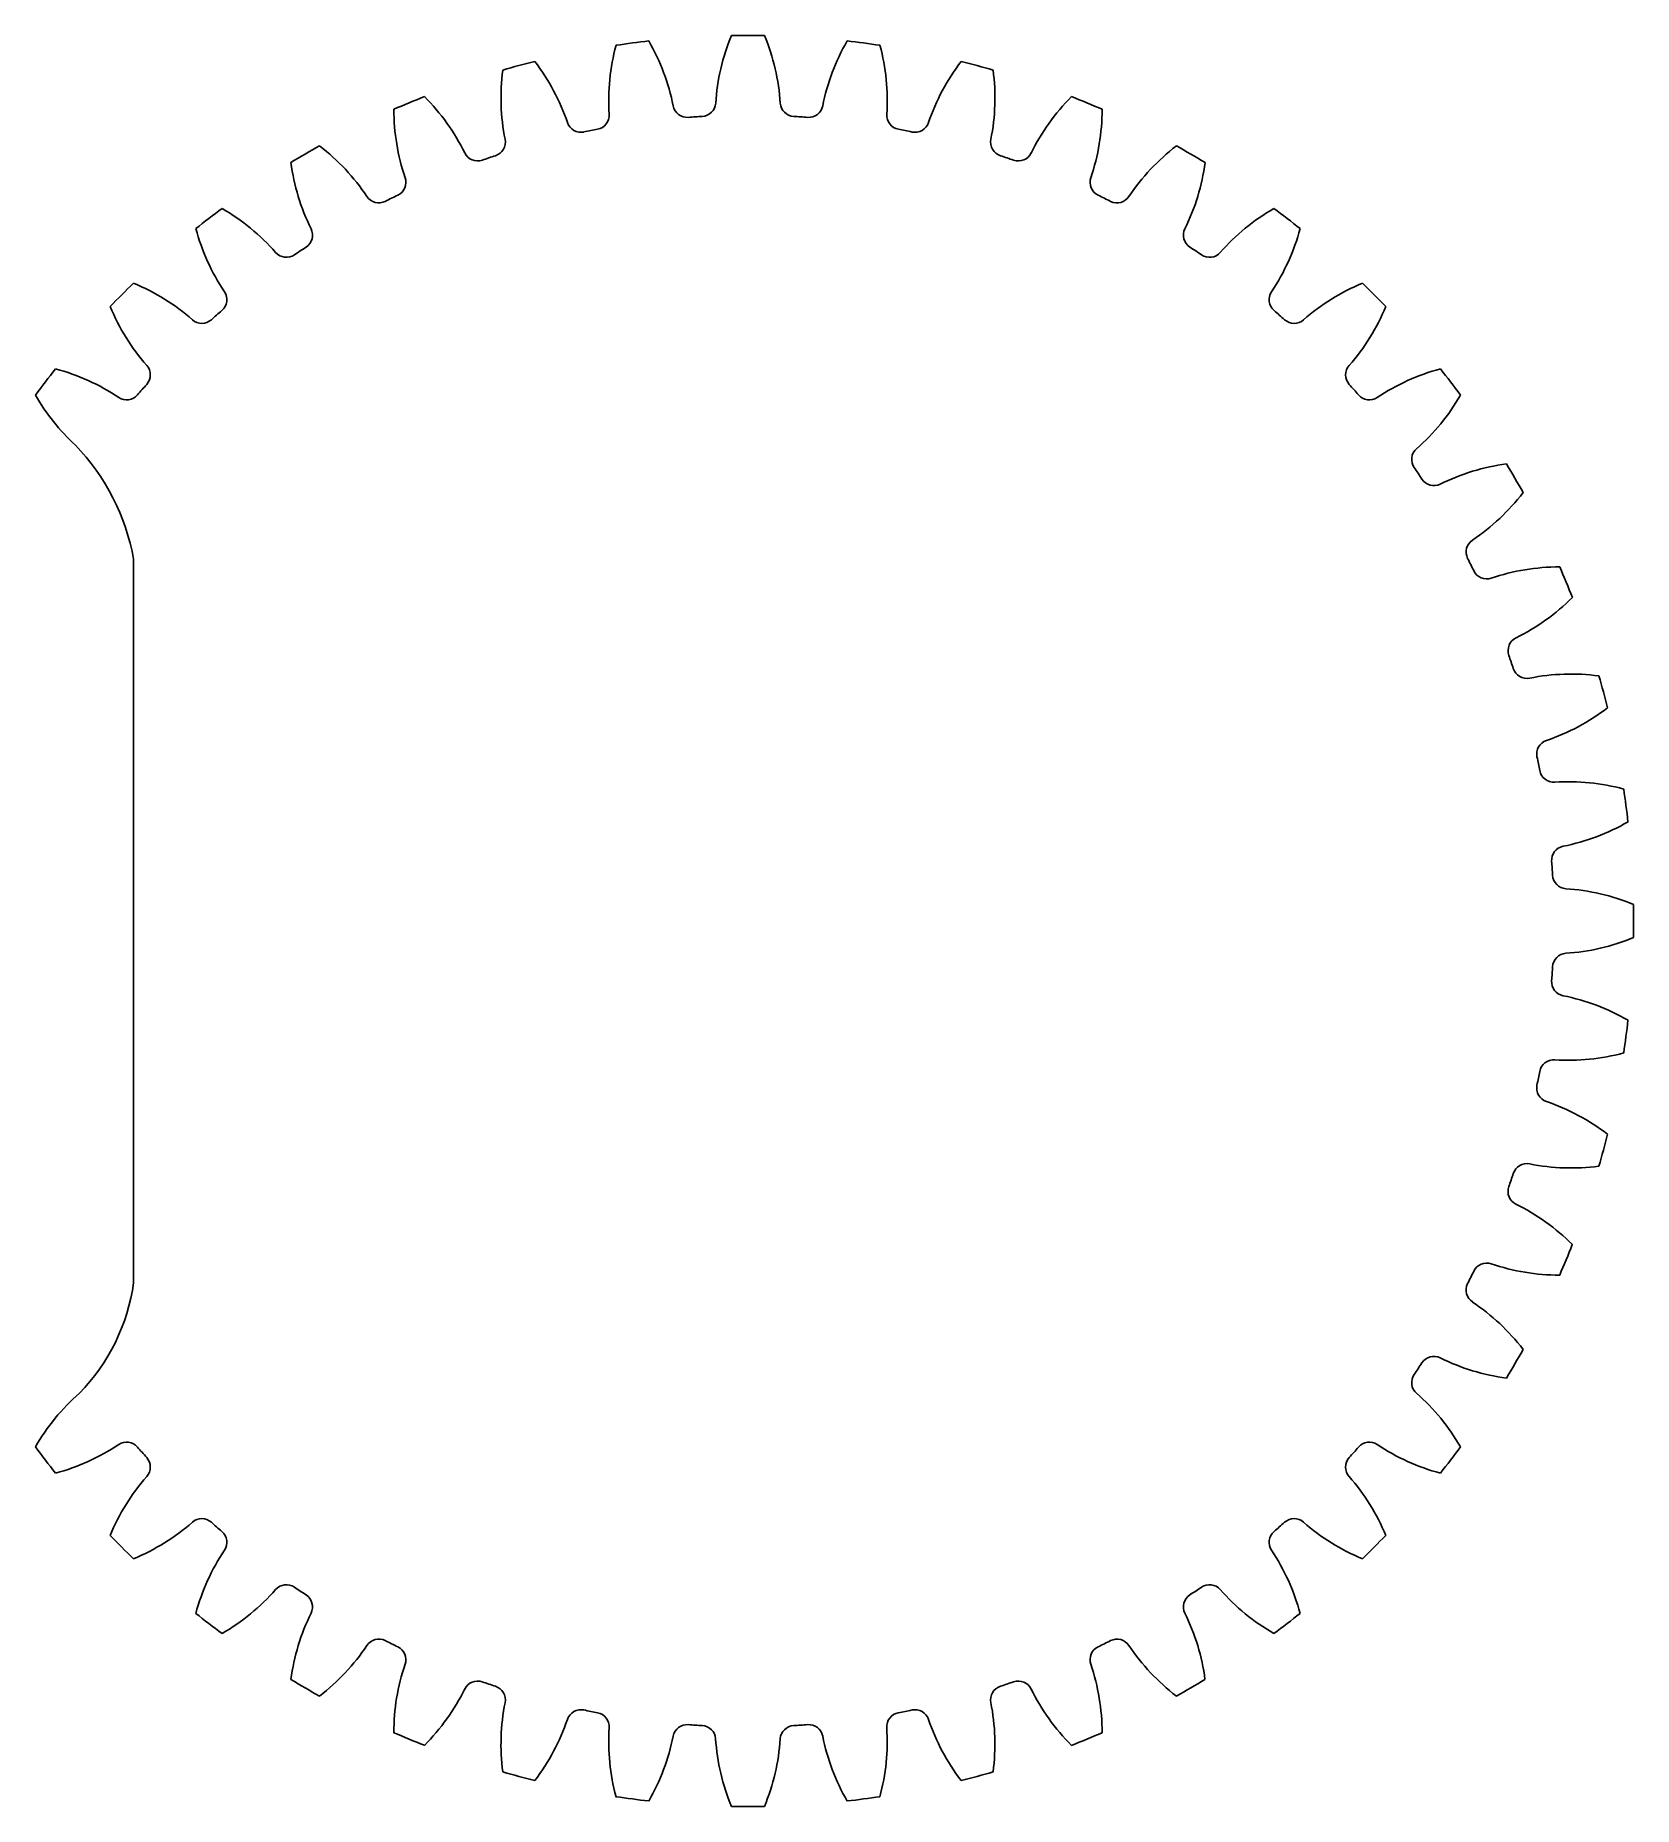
# Model space of a CAD drawing. Header units: millimetres. Extents: x 191.3 to 267.2, y 104.1 to 188.3.
import ezdxf

# ---------------------------------------------------------------- set-up
doc = ezdxf.new("R2010")
doc.units = ezdxf.units.MM

msp = doc.modelspace()

# ---------------------------------------------------------------- linework, layer by layer
at = {"color": 41, "true_color": 0xf4ee51}
msp.add_line((195.947, 163.379), (195.947, 128.979), dxfattribs=at)
msp.add_line((195.947, 163.379), (195.947, 128.979), dxfattribs=at)
for centre, radius, start, end in [((228.63, 185.181), 10.1, 164.96246, 183.74128), ((225.147, 146.178), 42.094, 96.43029, 98.56795), ((211.689, 182.951), 10.1, 11.25696, 30.03578), ((233.691, 184.393), 10.1, 157.46246, 176.24128), ((225.147, 146.178), 42.094, 88.93029, 91.06795), ((216.604, 184.393), 10.1, 3.75696, 22.53578), ((238.606, 182.951), 10.1, 149.96246, 168.74128), ((225.147, 146.178), 42.094, 81.43029, 83.56795), ((221.666, 185.181), 10.1, 356.25696, 15.03578), ((225.147, 146.178), 42.094, 103.93029, 106.06795), ((207.005, 180.88), 10.1, 18.75696, 37.53578), ((243.291, 180.879), 10.1, 142.46246, 161.24128), ((225.147, 146.178), 42.094, 73.93029, 76.06795), ((223.509, 185.302), 10.1, 172.46246, 191.24128), ((226.786, 185.302), 10.1, 348.75696, 7.53578), ((225.147, 146.178), 42.094, 111.43029, 113.56795), ((202.63, 178.215), 10.1, 26.25696, 45.03578), ((247.665, 178.214), 10.1, 134.96246, 153.74128), ((225.147, 146.178), 42.094, 66.43029, 68.56795), ((218.417, 184.754), 10.1, 179.96246, 198.74128), ((217.873, 184.478), 0.68, 280.75375, 3.74128), ((222.262, 185.056), 0.68, 191.25696, 274.24449), ((225.147, 146.178), 38.305, 93.25375, 94.24449), ((222.935, 185.1), 0.68, 273.25375, 356.24128), ((227.361, 185.1), 0.68, 183.75696, 266.74449), ((225.147, 146.178), 38.305, 85.75375, 86.74449), ((228.034, 185.056), 0.68, 265.75375, 348.74128), ((232.423, 184.478), 0.68, 176.25696, 259.24449), ((231.879, 184.753), 10.1, 341.25696, 0.03578), ((217.212, 184.346), 0.68, 198.75696, 281.74449), ((225.147, 146.178), 38.305, 100.75375, 101.74449), ((225.147, 146.178), 38.305, 78.25375, 79.24449), ((233.084, 184.346), 0.68, 258.25375, 341.24128), ((225.147, 146.178), 42.094, 118.93029, 121.06795), ((198.641, 175.002), 10.1, 33.75696, 52.53578), ((212.936, 183.201), 0.68, 288.25375, 11.24128), ((237.36, 183.2), 0.68, 168.75696, 251.74449), ((251.654, 175.001), 10.1, 127.46246, 146.24128), ((225.147, 146.178), 42.094, 58.93029, 61.06795), ((213.439, 183.545), 10.1, 187.46246, 206.24128), ((212.298, 182.984), 0.68, 206.25696, 289.24449), ((225.147, 146.178), 38.305, 108.25375, 109.24449), ((225.147, 146.178), 38.305, 70.75375, 71.74449), ((237.998, 182.984), 0.68, 250.75375, 333.74128), ((236.857, 183.545), 10.1, 333.75696, 352.53578), ((208.208, 181.29), 0.68, 295.75375, 18.74128), ((242.088, 181.29), 0.68, 161.25696, 244.24449), ((207.604, 180.992), 0.68, 213.75696, 296.74449), ((225.147, 146.178), 38.305, 115.75375, 116.74449), ((225.147, 146.178), 38.305, 63.25375, 64.24449), ((242.692, 180.991), 0.68, 243.25375, 326.24128), ((225.147, 146.178), 42.094, 126.43029, 128.56795), ((195.105, 171.296), 10.1, 41.25696, 60.03578), ((255.19, 171.295), 10.1, 119.96246, 138.74128), ((225.147, 146.178), 42.094, 51.43029, 53.56795), ((208.662, 181.697), 10.1, 194.96246, 213.74128), ((203.77, 178.779), 0.68, 303.25375, 26.24128), ((246.526, 178.778), 0.68, 153.75696, 236.74449), ((241.634, 181.697), 10.1, 326.25696, 345.03578), ((203.209, 178.404), 0.68, 221.25696, 304.24449), ((225.147, 146.178), 38.305, 123.25375, 124.24449), ((225.147, 146.178), 38.305, 55.75375, 56.74449), ((247.086, 178.404), 0.68, 235.75375, 318.74128), ((225.147, 146.178), 42.094, 133.93029, 136.06795), ((192.084, 167.159), 10.1, 48.75696, 67.53578), ((199.698, 175.71), 0.68, 310.75375, 33.74128), ((250.598, 175.709), 0.68, 146.25696, 229.24449), ((258.211, 167.158), 10.1, 112.46246, 131.24128), ((225.147, 146.178), 42.094, 43.93029, 46.06795), ((204.166, 179.242), 10.1, 202.46246, 221.24128), ((225.147, 146.178), 38.305, 130.75375, 131.74449), ((225.147, 146.178), 38.305, 48.25375, 49.24449), ((246.129, 179.241), 10.1, 318.75696, 337.53578), ((199.191, 175.265), 0.68, 228.75696, 311.74449), ((251.105, 175.264), 0.68, 228.25375, 311.24128), ((225.147, 146.178), 42.094, 141.43029, 143.56795), ((189.628, 162.664), 10.1, 56.25696, 75.03578), ((196.061, 172.135), 0.68, 318.25375, 41.24128), ((254.235, 172.134), 0.68, 138.75696, 221.74449), ((260.667, 162.663), 10.1, 104.96246, 123.74128), ((225.147, 146.178), 42.094, 36.43029, 38.56795), ((200.03, 176.22), 10.1, 209.96246, 227.29091), ((195.616, 171.628), 0.68, 236.25696, 319.24449), ((225.147, 146.178), 38.305, 40.75375, 41.74449), ((254.679, 171.627), 0.68, 220.75375, 303.74128), ((250.265, 176.219), 10.1, 311.25696, 330.03578), ((185.533, 161.477), 10.587, 10.34949, 43.75462), ((257.374, 168.115), 0.68, 131.25696, 214.24449), ((225.147, 146.178), 38.305, 33.25375, 34.24449), ((262.515, 157.886), 10.1, 97.46246, 116.24128), ((225.147, 146.178), 42.094, 28.93029, 31.06795), ((257.749, 167.555), 0.68, 213.25375, 296.24128), ((253.972, 172.684), 10.1, 303.75696, 322.53578), ((259.962, 163.721), 0.68, 123.75696, 206.74449), ((225.147, 146.178), 38.305, 25.75375, 26.74449), ((260.26, 163.117), 0.68, 205.75375, 288.74128), ((263.723, 152.908), 10.1, 89.96246, 108.74128), ((225.147, 146.178), 42.094, 21.43029, 23.56795), ((257.185, 168.695), 10.1, 296.25696, 315.03578), ((261.954, 159.027), 0.68, 116.25696, 199.24449), ((225.147, 146.178), 38.305, 18.25375, 19.24449), ((262.171, 158.389), 0.68, 198.25375, 281.24128), ((264.272, 147.815), 10.1, 82.46246, 101.24128), ((225.147, 146.178), 42.094, 13.93029, 16.06795), ((259.85, 164.32), 10.1, 288.75696, 307.53578), ((263.316, 154.113), 0.68, 108.75696, 191.74449), ((225.147, 146.178), 38.305, 10.75375, 11.74449), ((263.448, 153.452), 0.68, 190.75375, 273.74128), ((264.151, 142.695), 10.1, 74.96246, 93.74128), ((225.147, 146.178), 42.094, 6.43029, 8.56795), ((261.921, 159.636), 10.1, 281.25696, 300.03578), ((264.025, 149.063), 0.68, 101.25696, 184.24449), ((225.147, 146.178), 38.305, 3.25375, 4.24449), ((264.069, 148.39), 0.68, 183.25375, 266.24128), ((263.363, 137.633), 10.1, 67.46246, 86.24128), ((225.147, 146.178), 42.094, 358.93029, 1.06795), ((263.363, 154.72), 10.1, 273.75696, 292.53578), ((225.147, 146.178), 38.305, 355.75375, 356.74449), ((264.069, 143.964), 0.68, 93.75696, 176.74449), ((264.025, 143.291), 0.68, 175.75375, 258.74128), ((261.921, 132.718), 10.1, 59.96246, 78.74128), ((225.147, 146.178), 42.094, 351.43029, 353.56795), ((264.151, 149.659), 10.1, 266.25696, 285.03578), ((225.147, 146.178), 38.305, 348.25375, 349.24449), ((263.447, 138.902), 0.68, 86.25696, 169.24449), ((263.316, 138.241), 0.68, 168.25375, 251.24128), ((259.849, 128.034), 10.1, 52.46246, 71.24128), ((225.147, 146.178), 42.094, 343.93029, 346.06795), ((225.147, 146.178), 38.305, 340.75375, 341.74449), ((262.17, 133.965), 0.68, 78.75696, 161.74449), ((264.272, 144.538), 10.1, 258.75696, 277.53578), ((261.953, 133.327), 0.68, 160.75375, 243.74128), ((257.184, 123.659), 10.1, 44.96246, 63.74128), ((225.147, 146.178), 42.094, 336.43029, 338.56795), ((260.259, 129.237), 0.68, 71.25696, 154.24449), ((263.723, 139.446), 10.1, 251.25696, 270.03578), ((186.641, 130.291), 9.399, 315.71564, 351.97658), ((259.961, 128.633), 0.68, 153.25375, 236.24128), ((225.147, 146.178), 38.305, 333.25375, 334.24449), ((253.971, 119.67), 10.1, 37.46246, 56.24128), ((257.748, 124.799), 0.68, 63.75696, 146.74449), ((225.147, 146.178), 42.094, 328.93029, 331.06795), ((257.373, 124.239), 0.68, 145.75375, 228.74128), ((225.147, 146.178), 38.305, 325.75375, 326.74449), ((262.515, 134.468), 10.1, 243.75696, 262.53578), ((200.029, 116.136), 10.1, 131.25696, 150.03578), ((250.264, 116.135), 10.1, 29.96246, 48.74128), ((189.628, 129.692), 10.1, 284.96246, 303.74128), ((195.615, 120.728), 0.68, 40.75375, 123.74128), ((254.679, 120.727), 0.68, 56.25696, 139.24449), ((260.666, 129.691), 10.1, 236.25696, 255.03578), ((225.147, 146.178), 42.094, 216.43029, 218.56795), ((225.147, 146.178), 38.305, 220.75375, 221.74449), ((196.06, 120.221), 0.68, 318.75696, 41.74449), ((254.234, 120.22), 0.68, 138.25375, 221.24128), ((225.147, 146.178), 38.305, 318.25375, 319.24449), ((225.147, 146.178), 42.094, 321.43029, 323.56795), ((204.165, 113.114), 10.1, 138.75696, 157.53578), ((246.128, 113.114), 10.1, 22.46246, 41.24128), ((192.083, 125.197), 10.1, 292.46246, 311.24128), ((199.19, 117.091), 0.68, 48.25375, 131.24128), ((225.147, 146.178), 38.305, 228.25375, 229.24449), ((199.697, 116.646), 0.68, 326.25696, 49.24449), ((250.597, 116.646), 0.68, 130.75375, 213.74128), ((225.147, 146.178), 38.305, 310.75375, 311.74449), ((251.104, 117.09), 0.68, 48.75696, 131.74449), ((258.211, 125.196), 10.1, 228.75696, 247.53578), ((225.147, 146.178), 42.094, 223.93029, 226.06795), ((208.661, 110.658), 10.1, 146.25696, 165.03578), ((241.633, 110.658), 10.1, 14.96246, 33.74128), ((225.147, 146.178), 42.094, 313.93029, 316.06795), ((203.208, 113.951), 0.68, 55.75375, 138.74128), ((225.147, 146.178), 38.305, 235.75375, 236.74449), ((225.147, 146.178), 38.305, 303.25375, 304.24449), ((247.085, 113.951), 0.68, 41.25696, 124.24449), ((195.105, 121.06), 10.1, 299.96246, 318.74128), ((203.769, 113.577), 0.68, 333.75696, 56.74449), ((246.525, 113.576), 0.68, 123.25375, 206.24128), ((255.189, 121.06), 10.1, 221.25696, 240.03578), ((225.147, 146.178), 42.094, 231.43029, 233.56795), ((213.438, 108.81), 10.1, 153.75696, 172.53578), ((236.856, 108.81), 10.1, 7.46246, 26.24128), ((225.147, 146.178), 42.094, 306.43029, 308.56795), ((207.602, 111.364), 0.68, 63.25375, 146.24128), ((225.147, 146.178), 38.305, 243.25375, 244.24449), ((225.147, 146.178), 38.305, 295.75375, 296.74449), ((242.691, 111.363), 0.68, 33.75696, 116.74449), ((198.64, 117.354), 10.1, 307.46246, 326.24128), ((208.207, 111.065), 0.68, 341.25696, 64.24449), ((242.086, 111.065), 0.68, 115.75375, 198.74128), ((251.654, 117.353), 10.1, 213.75696, 232.53578), ((218.415, 107.602), 10.1, 161.25696, 180.03578), ((231.878, 107.601), 10.1, 359.96246, 18.74128), ((225.147, 146.178), 42.094, 238.93029, 241.06795), ((202.629, 114.141), 10.1, 314.96246, 333.74128), ((212.297, 109.371), 0.68, 70.75375, 153.74128), ((225.147, 146.178), 38.305, 250.75375, 251.74449), ((212.935, 109.155), 0.68, 348.75696, 71.74449), ((237.358, 109.154), 0.68, 108.25375, 191.24128), ((225.147, 146.178), 38.305, 288.25375, 289.24449), ((237.997, 109.371), 0.68, 26.25696, 109.24449), ((247.664, 114.14), 10.1, 206.25696, 225.03578), ((225.147, 146.178), 42.094, 298.93029, 301.06795), ((223.508, 107.053), 10.1, 168.75696, 187.53578), ((217.211, 108.009), 0.68, 78.25375, 161.24128), ((225.147, 146.178), 38.305, 258.25375, 259.24449), ((225.147, 146.178), 38.305, 280.75375, 281.74449), ((233.083, 108.009), 0.68, 18.75696, 101.74449), ((226.785, 107.053), 10.1, 352.46246, 11.24128), ((207.003, 111.476), 10.1, 322.46246, 341.24128), ((217.872, 107.877), 0.68, 356.25696, 79.24449), ((228.629, 107.174), 10.1, 176.25696, 195.03578), ((222.261, 107.3), 0.68, 85.75375, 168.74128), ((225.147, 146.178), 38.305, 265.75375, 266.74449), ((222.933, 107.255), 0.68, 3.75696, 86.74449), ((227.36, 107.255), 0.68, 93.25375, 176.24128), ((225.147, 146.178), 38.305, 273.25375, 274.24449), ((228.033, 107.299), 0.68, 11.25696, 94.24449), ((221.664, 107.174), 10.1, 344.96246, 3.74128), ((232.421, 107.877), 0.68, 100.75375, 183.74128), ((243.29, 111.475), 10.1, 198.75696, 217.53578), ((225.147, 146.178), 42.094, 246.43029, 248.56795), ((211.688, 109.404), 10.1, 329.96246, 348.74128), ((233.69, 107.962), 10.1, 183.75696, 202.53578), ((216.603, 107.962), 10.1, 337.46246, 356.24128), ((238.605, 109.404), 10.1, 191.25696, 210.03578), ((225.147, 146.178), 42.094, 291.43029, 293.56795), ((225.147, 146.178), 42.094, 253.93029, 256.06795), ((225.147, 146.178), 42.094, 283.93029, 286.06795), ((225.147, 146.178), 42.094, 261.43029, 263.56795), ((225.147, 146.178), 42.094, 276.43029, 278.56795), ((225.147, 146.178), 42.094, 268.93029, 271.06795)]:
    msp.add_arc(centre, radius, start, end)
at = {"color": 4}
msp.add_arc((225.147, 146.178), 38.305, 138.25375, 139.24449, dxfattribs=at)

doc.saveas('drawing.dxf')
